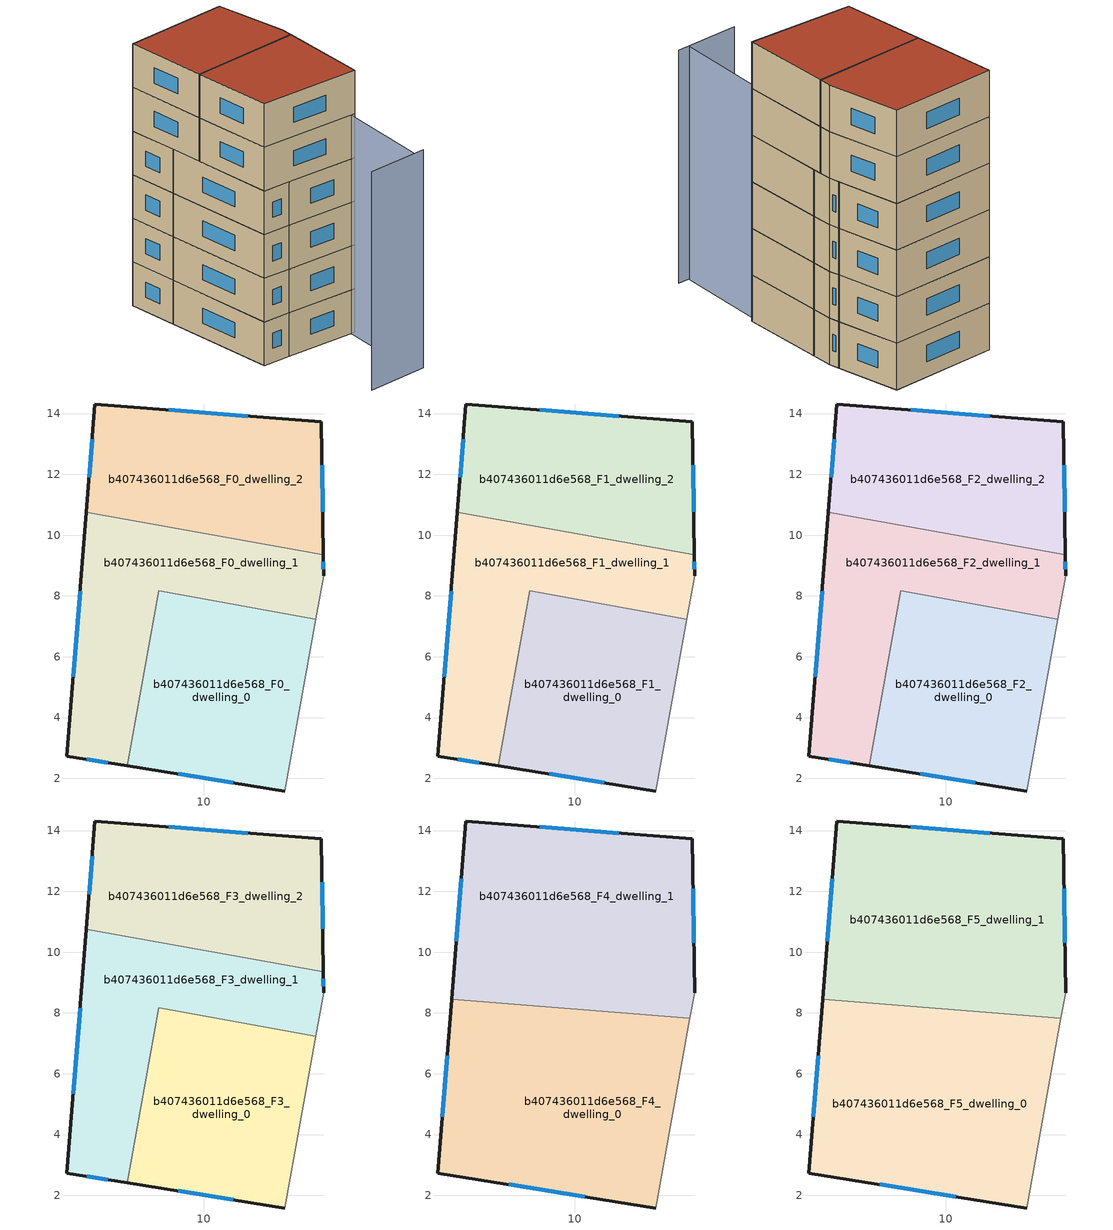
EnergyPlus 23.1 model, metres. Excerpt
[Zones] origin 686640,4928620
b407436011d6e568_F0_dwelling_0
 floor ground (EU_floor_Construction): 12.66,1.58 13.68,7.23 8.52,8.16 7.48,2.42 z0
 wall outside (EU_wall_Construction): 12.66,1.58 7.48,2.42 z0:3
 wall adiabatic (EU_wall_Construction): 13.68,7.23 12.66,1.58 z0:3
 wall to b407436011d6e568_F0_dwelling_1 (EU_wall_Construction): 7.48,2.42 8.52,8.16 13.68,7.23 z0:3
 window (EU_Window_Construction): 10.98,1.86 9.17,2.15 z0.98:2.02
b407436011d6e568_F0_dwelling_1
 floor ground (EU_floor_Construction): 13.68,7.23 13.94,8.67 13.93,9.35 6.14,10.76 5.5,2.74 7.48,2.42 8.52,8.16 z0
 wall outside (EU_wall_Construction): 7.48,2.42 5.5,2.74 6.14,10.76 / 13.93,9.35 13.94,8.67 z0:3
 wall adiabatic (EU_wall_Construction): 13.94,8.67 13.68,7.23 z0:3
 wall to b407436011d6e568_F0_dwelling_2 (EU_wall_Construction): 6.14,10.76 13.93,9.35 z0:3
 window (EU_Window_Construction): 6.84,2.52 6.15,2.63 / 5.71,5.34 5.93,8.15 / 13.93,9.13 13.94,8.89 z0.98:2.02
b407436011d6e568_F0_dwelling_2
 floor ground (EU_floor_Construction): 13.93,9.35 13.87,13.72 6.42,14.32 6.14,10.76 z0
 wall outside (EU_wall_Construction): 6.14,10.76 6.42,14.32 13.87,13.72 13.93,9.35 z0:3
 window (EU_Window_Construction): 13.89,12.3 13.91,10.77 / 6.23,11.91 6.33,13.16 / 8.84,14.12 11.45,13.92 z0.98:2.02
b407436011d6e568_F1_dwelling_0
 floor to b407436011d6e568_F0_dwelling_0 (EU_floor_Construction): 12.66,1.58 13.68,7.23 8.52,8.16 7.48,2.42 z3
 wall outside (EU_wall_Construction): 12.66,1.58 7.48,2.42 z3:6
 wall adiabatic (EU_wall_Construction): 13.68,7.23 12.66,1.58 z3:6
 wall to b407436011d6e568_F1_dwelling_1 (EU_wall_Construction): 7.48,2.42 8.52,8.16 13.68,7.23 z3:6
 window (EU_Window_Construction): 10.98,1.86 9.17,2.15 z3.98:5.02
b407436011d6e568_F1_dwelling_1
 floor to b407436011d6e568_F0_dwelling_1 (EU_floor_Construction): 13.68,7.23 13.94,8.67 13.93,9.35 6.14,10.76 5.5,2.74 7.48,2.42 8.52,8.16 z3
 wall outside (EU_wall_Construction): 7.48,2.42 5.5,2.74 6.14,10.76 / 13.93,9.35 13.94,8.67 z3:6
 wall adiabatic (EU_wall_Construction): 13.94,8.67 13.68,7.23 z3:6
 wall to b407436011d6e568_F1_dwelling_2 (EU_wall_Construction): 6.14,10.76 13.93,9.35 z3:6
 window (EU_Window_Construction): 6.84,2.52 6.15,2.63 / 5.71,5.34 5.93,8.15 / 13.93,9.13 13.94,8.89 z3.98:5.02
b407436011d6e568_F1_dwelling_2
 floor to b407436011d6e568_F0_dwelling_2 (EU_floor_Construction): 13.93,9.35 13.87,13.72 6.42,14.32 6.14,10.76 z3
 wall outside (EU_wall_Construction): 6.14,10.76 6.42,14.32 13.87,13.72 13.93,9.35 z3:6
 window (EU_Window_Construction): 13.89,12.3 13.91,10.77 / 6.23,11.91 6.33,13.16 / 8.84,14.12 11.45,13.92 z3.98:5.02
b407436011d6e568_F2_dwelling_0
 floor to b407436011d6e568_F1_dwelling_0 (EU_floor_Construction): 12.66,1.58 13.68,7.23 8.52,8.16 7.48,2.42 z6
 wall outside (EU_wall_Construction): 12.66,1.58 7.48,2.42 z6:9
 wall adiabatic (EU_wall_Construction): 13.68,7.23 12.66,1.58 z6:9
 wall to b407436011d6e568_F2_dwelling_1 (EU_wall_Construction): 7.48,2.42 8.52,8.16 13.68,7.23 z6:9
 window (EU_Window_Construction): 10.98,1.86 9.17,2.15 z6.98:8.02
b407436011d6e568_F2_dwelling_1
 floor to b407436011d6e568_F1_dwelling_1 (EU_floor_Construction): 13.68,7.23 13.94,8.67 13.93,9.35 6.14,10.76 5.5,2.74 7.48,2.42 8.52,8.16 z6
 wall outside (EU_wall_Construction): 7.48,2.42 5.5,2.74 6.14,10.76 / 13.93,9.35 13.94,8.67 z6:9
 wall adiabatic (EU_wall_Construction): 13.94,8.67 13.68,7.23 z6:9
 wall to b407436011d6e568_F2_dwelling_2 (EU_wall_Construction): 6.14,10.76 13.93,9.35 z6:9
 window (EU_Window_Construction): 6.84,2.52 6.15,2.63 / 5.71,5.34 5.93,8.15 / 13.93,9.13 13.94,8.89 z6.98:8.02
b407436011d6e568_F2_dwelling_2
 floor to b407436011d6e568_F1_dwelling_2 (EU_floor_Construction): 13.93,9.35 13.87,13.72 6.42,14.32 6.14,10.76 z6
 wall outside (EU_wall_Construction): 6.14,10.76 6.42,14.32 13.87,13.72 13.93,9.35 z6:9
 window (EU_Window_Construction): 13.89,12.3 13.91,10.77 / 6.23,11.91 6.33,13.16 / 8.84,14.12 11.45,13.92 z6.98:8.02
b407436011d6e568_F3_dwelling_0
 floor to b407436011d6e568_F2_dwelling_0 (EU_floor_Construction): 12.66,1.58 13.68,7.23 8.52,8.16 7.48,2.42 z9
 wall outside (EU_wall_Construction): 12.66,1.58 7.48,2.42 z9:12
 wall adiabatic (EU_wall_Construction): 13.68,7.23 12.66,1.58 z9:12
 wall to b407436011d6e568_F3_dwelling_1 (EU_wall_Construction): 7.48,2.42 8.52,8.16 13.68,7.23 z9:12
 window (EU_Window_Construction): 10.98,1.86 9.17,2.15 z9.98:11.02
b407436011d6e568_F3_dwelling_1
 floor to b407436011d6e568_F2_dwelling_1 (EU_floor_Construction): 13.68,7.23 13.94,8.67 13.93,9.35 6.14,10.76 5.5,2.74 7.48,2.42 8.52,8.16 z9
 wall outside (EU_wall_Construction): 7.48,2.42 5.5,2.74 6.14,10.76 / 13.93,9.35 13.94,8.67 z9:12
 wall adiabatic (EU_wall_Construction): 13.94,8.67 13.68,7.23 z9:12
 wall to b407436011d6e568_F3_dwelling_2 (EU_wall_Construction): 6.14,10.76 13.93,9.35 z9:12
 window (EU_Window_Construction): 6.84,2.52 6.15,2.63 / 5.71,5.34 5.93,8.15 / 13.93,9.13 13.94,8.89 z9.98:11.02
b407436011d6e568_F3_dwelling_2
 floor to b407436011d6e568_F2_dwelling_2 (EU_floor_Construction): 13.93,9.35 13.87,13.72 6.42,14.32 6.14,10.76 z9
 wall outside (EU_wall_Construction): 6.14,10.76 6.42,14.32 13.87,13.72 13.93,9.35 z9:12
 window (EU_Window_Construction): 13.89,12.3 13.91,10.77 / 6.23,11.91 6.33,13.16 / 8.84,14.12 11.45,13.92 z9.98:11.02
b407436011d6e568_F4_dwelling_0
 floor to b407436011d6e568_F3_dwelling_0 (EU_floor_Construction): 12.66,1.58 13.68,7.23 8.52,8.16 7.49,2.42 z12
 floor to b407436011d6e568_F3_dwelling_1 (EU_floor_Construction): 13.68,7.23 13.79,7.83 5.95,8.45 5.5,2.74 7.49,2.42 8.52,8.16 z12
 wall outside (EU_wall_Construction): 12.66,1.58 5.5,2.74 5.95,8.45 z12:15
 wall adiabatic (EU_wall_Construction): 13.79,7.83 12.66,1.58 z12:15
 wall to b407436011d6e568_F4_dwelling_1 (EU_wall_Construction): 5.95,8.45 13.79,7.83 z12:15
 window (EU_Window_Construction): 10.33,1.96 7.83,2.36 / 5.65,4.59 5.81,6.59 z12.98:14.02
b407436011d6e568_F4_dwelling_1
 floor to b407436011d6e568_F3_dwelling_1 (EU_floor_Construction): 13.79,7.83 13.94,8.67 13.93,9.35 6.14,10.76 5.95,8.45 z12
 floor to b407436011d6e568_F3_dwelling_2 (EU_floor_Construction): 13.93,9.35 13.87,13.72 6.42,14.32 6.14,10.76 z12
 wall outside (EU_wall_Construction): 5.95,8.45 6.42,14.32 13.87,13.72 13.94,8.67 z12:15
 wall adiabatic (EU_wall_Construction): 13.94,8.67 13.79,7.83 z12:15
 window (EU_Window_Construction): 6.11,10.36 6.27,12.41 / 8.84,14.12 11.45,13.92 / 13.89,12.08 13.92,10.31 z12.98:14.02
b407436011d6e568_F5_dwelling_0
 floor to b407436011d6e568_F4_dwelling_0 (EU_floor_Construction): 12.66,1.58 13.79,7.83 5.95,8.45 5.5,2.74 z15
 wall outside (EU_wall_Construction): 12.66,1.58 5.5,2.74 5.95,8.45 z15:18
 wall adiabatic (EU_wall_Construction): 13.79,7.83 12.66,1.58 z15:18
 wall to b407436011d6e568_F5_dwelling_1 (EU_wall_Construction): 5.95,8.45 13.79,7.83 z15:18
 window (EU_Window_Construction): 10.33,1.96 7.83,2.36 / 5.65,4.59 5.81,6.59 z15.98:17.02
 roof outside (EU_roof_Construction): 13.79,7.83 12.66,1.58 5.5,2.74 5.95,8.45 z18
b407436011d6e568_F5_dwelling_1
 floor to b407436011d6e568_F4_dwelling_1 (EU_floor_Construction): 13.79,7.83 13.94,8.67 13.87,13.72 6.42,14.32 5.95,8.45 z15
 wall outside (EU_wall_Construction): 5.95,8.45 6.42,14.32 13.87,13.72 13.94,8.67 z15:18
 wall adiabatic (EU_wall_Construction): 13.94,8.67 13.79,7.83 z15:18
 window (EU_Window_Construction): 6.11,10.36 6.27,12.41 / 8.84,14.12 11.45,13.92 / 13.89,12.08 13.92,10.31 z15.98:17.02
 roof outside (EU_roof_Construction): 13.87,13.72 13.94,8.67 13.79,7.83 5.95,8.45 6.42,14.32 z18
shading: 7.31,-4.45 11.72,-4.83 / 10.95,-4.66 13.94,8.67 z0:15
[Building]
EU S2 Campaign: North Axis=0; Terrain=City; Solar Distribution=FullExterior
[Site:Location]
Bologna: Latitude=44.5; Longitude=11.25; Time Zone=1; Elevation=37
[SizingPeriod:WeatherFileDays]
AnnualSizingPeriod: Begin Month=1; Begin Day of Month=1; End Month=12; End Day of Month=31; Day of Week for Start Day=Monday; Use Weather File Daylight Saving Period=No; Use Weather File Rain and Snow Indicators=No
[MATERIAL]
EU_InternalMass_Material: Roughness=MediumRough; Thickness=0.1; Conductivity=1; Density=1800; Specific Heat=900; Thermal Absorptance=0.9; Solar Absorptance=0.7; Visible Absorptance=0.7
[MATERIAL:NOMASS] Roughness=MediumRough; Thermal Absorptance=0.9; Solar Absorptance=0.7; Visible Absorptance=0.7
Name | Thermal Resistance
EU_wall_NoMass | 0.905828
EU_roof_NoMass | 0.37593
EU_floor_NoMass | 0.67114
[WINDOWMATERIAL:SIMPLEGLAZINGSYSTEM]
EU_Window_SimpleGlazing: UFactor=4.52486; Solar Heat Gain Coefficient=0.85; Visible Transmittance=0.85
[CONSTRUCTION]
EU_wall_Construction: EU_wall_NoMass
EU_roof_Construction: EU_roof_NoMass
EU_floor_Construction: EU_floor_NoMass
EU_InternalMass_Construction: EU_InternalMass_Material
EU_Window_Construction: EU_Window_SimpleGlazing
[ZONE] Type=1; Multiplier=1; Ceiling Height=autocalculate; Floor Area=autocalculate; Part of Total Floor Area=Yes
Name | Volume
b407436011d6e568_F0_dwelling_0 | 91.0408
b407436011d6e568_F1_dwelling_0; b407436011d6e568_F2_dwelling_0; b407436011d6e568_F3_dwelling_0 | 91.04
b407436011d6e568_F4_dwelling_0 | 136.573
b407436011d6e568_F5_dwelling_0 | 136.577
b407436011d6e568_F0_dwelling_1 | 91.0569
b407436011d6e568_F1_dwelling_1; b407436011d6e568_F2_dwelling_1; b407436011d6e568_F3_dwelling_1 | 91.0554
b407436011d6e568_F4_dwelling_1 | 136.578
b407436011d6e568_F5_dwelling_1 | 136.581
b407436011d6e568_F0_dwelling_2 | 91.0657
b407436011d6e568_F1_dwelling_2; b407436011d6e568_F2_dwelling_2; b407436011d6e568_F3_dwelling_2 | 91.0649
[INTERNALMASS] Construction=EU_InternalMass_Construction
Name | Zone or ZoneList | Surface Area
b407436011d6e568_F0_dwelling_0_EU_InternalMass | b407436011d6e568_F0_dwelling_0 | 30.347
b407436011d6e568_F0_dwelling_1_EU_InternalMass | b407436011d6e568_F0_dwelling_1 | 30.3522
b407436011d6e568_F0_dwelling_2_EU_InternalMass | b407436011d6e568_F0_dwelling_2 | 30.354
b407436011d6e568_F1_dwelling_0_EU_InternalMass | b407436011d6e568_F1_dwelling_0 | 30.347
b407436011d6e568_F1_dwelling_1_EU_InternalMass | b407436011d6e568_F1_dwelling_1 | 30.3522
b407436011d6e568_F1_dwelling_2_EU_InternalMass | b407436011d6e568_F1_dwelling_2 | 30.354
b407436011d6e568_F2_dwelling_0_EU_InternalMass | b407436011d6e568_F2_dwelling_0 | 30.347
b407436011d6e568_F2_dwelling_1_EU_InternalMass | b407436011d6e568_F2_dwelling_1 | 30.3522
b407436011d6e568_F2_dwelling_2_EU_InternalMass | b407436011d6e568_F2_dwelling_2 | 30.354
b407436011d6e568_F3_dwelling_0_EU_InternalMass | b407436011d6e568_F3_dwelling_0 | 30.347
b407436011d6e568_F3_dwelling_1_EU_InternalMass | b407436011d6e568_F3_dwelling_1 | 30.3522
b407436011d6e568_F3_dwelling_2_EU_InternalMass | b407436011d6e568_F3_dwelling_2 | 30.354
b407436011d6e568_F4_dwelling_0_EU_InternalMass | b407436011d6e568_F4_dwelling_0 | 45.5255
b407436011d6e568_F4_dwelling_1_EU_InternalMass | b407436011d6e568_F4_dwelling_1 | 45.5266
b407436011d6e568_F5_dwelling_0_EU_InternalMass | b407436011d6e568_F5_dwelling_0 | 45.5255
b407436011d6e568_F5_dwelling_1_EU_InternalMass | b407436011d6e568_F5_dwelling_1 | 45.5266
[OTHEREQUIPMENT] Fuel Type=Electricity; Design Level Calculation Method=Watts/Area; Power per Zone Floor Area=1; Fraction Latent=0; Fraction Radiant=0; Fraction Lost=0; Carbon Dioxide Generation Rate=0; EndUse Subcategory=EU_Step8_InternalGains
Name | Zone or ZoneList or Space or SpaceList | Schedule
EU_Step8_InternalGain_b407436011d6e568_F0_dwelling_0_f000 | b407436011d6e568_F0_dwelling_0 | EU_Step8_GainSchedule_b407436011d6e568_F0_dwelling_0_f000
EU_Step8_InternalGain_b407436011d6e568_F0_dwelling_1_f000 | b407436011d6e568_F0_dwelling_1 | EU_Step8_GainSchedule_b407436011d6e568_F0_dwelling_1_f000
EU_Step8_InternalGain_b407436011d6e568_F0_dwelling_2_f000 | b407436011d6e568_F0_dwelling_2 | EU_Step8_GainSchedule_b407436011d6e568_F0_dwelling_2_f000
EU_Step8_InternalGain_b407436011d6e568_F1_dwelling_0_f000 | b407436011d6e568_F1_dwelling_0 | EU_Step8_GainSchedule_b407436011d6e568_F1_dwelling_0_f000
EU_Step8_InternalGain_b407436011d6e568_F1_dwelling_1_f000 | b407436011d6e568_F1_dwelling_1 | EU_Step8_GainSchedule_b407436011d6e568_F1_dwelling_1_f000
EU_Step8_InternalGain_b407436011d6e568_F1_dwelling_2_f000 | b407436011d6e568_F1_dwelling_2 | EU_Step8_GainSchedule_b407436011d6e568_F1_dwelling_2_f000
EU_Step8_InternalGain_b407436011d6e568_F2_dwelling_0_f000 | b407436011d6e568_F2_dwelling_0 | EU_Step8_GainSchedule_b407436011d6e568_F2_dwelling_0_f000
EU_Step8_InternalGain_b407436011d6e568_F2_dwelling_1_f000 | b407436011d6e568_F2_dwelling_1 | EU_Step8_GainSchedule_b407436011d6e568_F2_dwelling_1_f000
EU_Step8_InternalGain_b407436011d6e568_F2_dwelling_2_f000 | b407436011d6e568_F2_dwelling_2 | EU_Step8_GainSchedule_b407436011d6e568_F2_dwelling_2_f000
EU_Step8_InternalGain_b407436011d6e568_F3_dwelling_0_f000 | b407436011d6e568_F3_dwelling_0 | EU_Step8_GainSchedule_b407436011d6e568_F3_dwelling_0_f000
EU_Step8_InternalGain_b407436011d6e568_F3_dwelling_1_f000 | b407436011d6e568_F3_dwelling_1 | EU_Step8_GainSchedule_b407436011d6e568_F3_dwelling_1_f000
EU_Step8_InternalGain_b407436011d6e568_F3_dwelling_2_f000 | b407436011d6e568_F3_dwelling_2 | EU_Step8_GainSchedule_b407436011d6e568_F3_dwelling_2_f000
EU_Step8_InternalGain_b407436011d6e568_F4_dwelling_0_f000 | b407436011d6e568_F4_dwelling_0 | EU_Step8_GainSchedule_b407436011d6e568_F4_dwelling_0_f000
EU_Step8_InternalGain_b407436011d6e568_F4_dwelling_1_f000 | b407436011d6e568_F4_dwelling_1 | EU_Step8_GainSchedule_b407436011d6e568_F4_dwelling_1_f000
EU_Step8_InternalGain_b407436011d6e568_F5_dwelling_0_f000 | b407436011d6e568_F5_dwelling_0 | EU_Step8_GainSchedule_b407436011d6e568_F5_dwelling_0_f000
EU_Step8_InternalGain_b407436011d6e568_F5_dwelling_1_f000 | b407436011d6e568_F5_dwelling_1 | EU_Step8_GainSchedule_b407436011d6e568_F5_dwelling_1_f000
[ZONEVENTILATION:DESIGNFLOWRATE] Schedule=EU_AlwaysOn; Design Flow Rate Calculation Method=AirChanges/Hour; Air Changes per Hour=0.73129; Ventilation Type=Natural; Fan Pressure Rise=0; Fan Total Efficiency=1; Constant Term Coefficient=1; Temperature Term Coefficient=0; Velocity Term Coefficient=0; Velocity Squared Term Coefficient=0; Minimum Indoor Temperature=-100; Maximum Indoor Temperature=100; Delta Temperature=-100; Minimum Outdoor Temperature=-100; Maximum Outdoor Temperature=100; Maximum Wind Speed=40
Name | Zone or ZoneList or Space or SpaceList
EU_ConstantAir_b407436011d6e568_F0_dwelling_0 | b407436011d6e568_F0_dwelling_0
EU_ConstantAir_b407436011d6e568_F0_dwelling_1 | b407436011d6e568_F0_dwelling_1
EU_ConstantAir_b407436011d6e568_F0_dwelling_2 | b407436011d6e568_F0_dwelling_2
EU_ConstantAir_b407436011d6e568_F1_dwelling_0 | b407436011d6e568_F1_dwelling_0
EU_ConstantAir_b407436011d6e568_F1_dwelling_1 | b407436011d6e568_F1_dwelling_1
EU_ConstantAir_b407436011d6e568_F1_dwelling_2 | b407436011d6e568_F1_dwelling_2
EU_ConstantAir_b407436011d6e568_F2_dwelling_0 | b407436011d6e568_F2_dwelling_0
EU_ConstantAir_b407436011d6e568_F2_dwelling_1 | b407436011d6e568_F2_dwelling_1
EU_ConstantAir_b407436011d6e568_F2_dwelling_2 | b407436011d6e568_F2_dwelling_2
EU_ConstantAir_b407436011d6e568_F3_dwelling_0 | b407436011d6e568_F3_dwelling_0
EU_ConstantAir_b407436011d6e568_F3_dwelling_1 | b407436011d6e568_F3_dwelling_1
EU_ConstantAir_b407436011d6e568_F3_dwelling_2 | b407436011d6e568_F3_dwelling_2
EU_ConstantAir_b407436011d6e568_F4_dwelling_0 | b407436011d6e568_F4_dwelling_0
EU_ConstantAir_b407436011d6e568_F4_dwelling_1 | b407436011d6e568_F4_dwelling_1
EU_ConstantAir_b407436011d6e568_F5_dwelling_0 | b407436011d6e568_F5_dwelling_0
EU_ConstantAir_b407436011d6e568_F5_dwelling_1 | b407436011d6e568_F5_dwelling_1
[HVACTEMPLATE:THERMOSTAT] Constant Heating Setpoint=20; Constant Cooling Setpoint=50
EU_HeatOnly_b407436011d6e568_F0_dwelling_0; EU_HeatOnly_b407436011d6e568_F0_dwelling_1; EU_HeatOnly_b407436011d6e568_F0_dwelling_2; EU_HeatOnly_b407436011d6e568_F1_dwelling_0; EU_HeatOnly_b407436011d6e568_F1_dwelling_1; EU_HeatOnly_b407436011d6e568_F1_dwelling_2; EU_HeatOnly_b407436011d6e568_F2_dwelling_0; EU_HeatOnly_b407436011d6e568_F2_dwelling_1; EU_HeatOnly_b407436011d6e568_F2_dwelling_2; EU_HeatOnly_b407436011d6e568_F3_dwelling_0; EU_HeatOnly_b407436011d6e568_F3_dwelling_1; EU_HeatOnly_b407436011d6e568_F3_dwelling_2; EU_HeatOnly_b407436011d6e568_F4_dwelling_0; EU_HeatOnly_b407436011d6e568_F4_dwelling_1; EU_HeatOnly_b407436011d6e568_F5_dwelling_0; EU_HeatOnly_b407436011d6e568_F5_dwelling_1
[HVACTEMPLATE:ZONE:IDEALLOADSAIRSYSTEM] System Availability Schedule=EU_AlwaysOn; Maximum Heating Supply Air Temperature=50; Minimum Cooling Supply Air Temperature=13; Maximum Heating Supply Air Humidity Ratio=0.0156; Minimum Cooling Supply Air Humidity Ratio=0.0077; Heating Limit=NoLimit; Cooling Limit=NoLimit; Heating Availability Schedule=EU_AlwaysOn; Cooling Availability Schedule=EU_CoolingOff; Dehumidification Control Type=ConstantSensibleHeatRatio; Cooling Sensible Heat Ratio=0.7; Dehumidification Setpoint=60; Humidification Control Type=None; Humidification Setpoint=30; Outdoor Air Method=None; Outdoor Air Flow Rate per Person=0.00944; Outdoor Air Flow Rate per Zone Floor Area=0; Outdoor Air Flow Rate per Zone=0; Demand Controlled Ventilation Type=None; Outdoor Air Economizer Type=NoEconomizer; Heat Recovery Type=None; Sensible Heat Recovery Effectiveness=0.7; Latent Heat Recovery Effectiveness=0.65
Name | Template Thermostat
b407436011d6e568_F0_dwelling_0 | EU_HeatOnly_b407436011d6e568_F0_dwelling_0
b407436011d6e568_F0_dwelling_1 | EU_HeatOnly_b407436011d6e568_F0_dwelling_1
b407436011d6e568_F0_dwelling_2 | EU_HeatOnly_b407436011d6e568_F0_dwelling_2
b407436011d6e568_F1_dwelling_0 | EU_HeatOnly_b407436011d6e568_F1_dwelling_0
b407436011d6e568_F1_dwelling_1 | EU_HeatOnly_b407436011d6e568_F1_dwelling_1
b407436011d6e568_F1_dwelling_2 | EU_HeatOnly_b407436011d6e568_F1_dwelling_2
b407436011d6e568_F2_dwelling_0 | EU_HeatOnly_b407436011d6e568_F2_dwelling_0
b407436011d6e568_F2_dwelling_1 | EU_HeatOnly_b407436011d6e568_F2_dwelling_1
b407436011d6e568_F2_dwelling_2 | EU_HeatOnly_b407436011d6e568_F2_dwelling_2
b407436011d6e568_F3_dwelling_0 | EU_HeatOnly_b407436011d6e568_F3_dwelling_0
b407436011d6e568_F3_dwelling_1 | EU_HeatOnly_b407436011d6e568_F3_dwelling_1
b407436011d6e568_F3_dwelling_2 | EU_HeatOnly_b407436011d6e568_F3_dwelling_2
b407436011d6e568_F4_dwelling_0 | EU_HeatOnly_b407436011d6e568_F4_dwelling_0
b407436011d6e568_F4_dwelling_1 | EU_HeatOnly_b407436011d6e568_F4_dwelling_1
b407436011d6e568_F5_dwelling_0 | EU_HeatOnly_b407436011d6e568_F5_dwelling_0
b407436011d6e568_F5_dwelling_1 | EU_HeatOnly_b407436011d6e568_F5_dwelling_1
[SIZING:ZONE] Zone Cooling Design Supply Air Temperature Input Method=SupplyAirTemperature; Zone Cooling Design Supply Air Temperature=13; Zone Heating Design Supply Air Temperature Input Method=SupplyAirTemperature; Zone Heating Design Supply Air Temperature=50; Zone Cooling Design Supply Air Humidity Ratio=0.008; Zone Heating Design Supply Air Humidity Ratio=0.008; Cooling Design Air Flow Method=DesignDay; Cooling Design Air Flow Rate=0; Cooling Minimum Air Flow per Zone Floor Area=0.000762; Cooling Minimum Air Flow=0; Cooling Minimum Air Flow Fraction=0.2; Heating Design Air Flow Method=DesignDay; Heating Design Air Flow Rate=0; Heating Maximum Air Flow per Zone Floor Area=0.002032; Heating Maximum Air Flow=0.141576; Heating Maximum Air Flow Fraction=0.3; Account for Dedicated Outdoor Air System=No; Dedicated Outdoor Air System Control Strategy=NeutralSupplyAir; Dedicated Outdoor Air Low Setpoint Temperature for Design=autosize; Dedicated Outdoor Air High Setpoint Temperature for Design=autosize; Zone Load Sizing Method=Sensible Load Only No Latent Load; Zone Latent Cooling Design Supply Air Humidity Ratio Input Method=HumidityRatioDifference; Zone Cooling Design Supply Air Humidity Ratio Difference=0.005; Zone Latent Heating Design Supply Air Humidity Ratio Input Method=HumidityRatioDifference; Zone Humidification Design Supply Air Humidity Ratio Difference=0.005
b407436011d6e568_F0_dwelling_0; b407436011d6e568_F0_dwelling_1; b407436011d6e568_F0_dwelling_2; b407436011d6e568_F1_dwelling_0; b407436011d6e568_F1_dwelling_1; b407436011d6e568_F1_dwelling_2; b407436011d6e568_F2_dwelling_0; b407436011d6e568_F2_dwelling_1; b407436011d6e568_F2_dwelling_2; b407436011d6e568_F3_dwelling_0; b407436011d6e568_F3_dwelling_1; b407436011d6e568_F3_dwelling_2; b407436011d6e568_F4_dwelling_0; b407436011d6e568_F4_dwelling_1; b407436011d6e568_F5_dwelling_0; b407436011d6e568_F5_dwelling_1
[SCHEDULE:CONSTANT]
Name | Hourly Value
EU_AlwaysOn | 1
EU_CoolingOff | 0
[SCHEDULE:FILE] Column Number=1; Rows to Skip at Top=0; Number of Hours of Data=8760; Column Separator=Comma; Interpolate to Timestep=No; Minutes per Item=60; Adjust Schedule for Daylight Savings=Yes
Name | File
EU_Step8_GainSchedule_b407436011d6e568_F0_dwelling_0_f000 | ../../schedules/b407436011d6e568/b407436011d6e568_F0_dwelling_0_f000_gain.csv
EU_Step8_GainSchedule_b407436011d6e568_F0_dwelling_1_f000 | ../../schedules/b407436011d6e568/b407436011d6e568_F0_dwelling_1_f000_gain.csv
EU_Step8_GainSchedule_b407436011d6e568_F0_dwelling_2_f000 | ../../schedules/b407436011d6e568/b407436011d6e568_F0_dwelling_2_f000_gain.csv
EU_Step8_GainSchedule_b407436011d6e568_F1_dwelling_0_f000 | ../../schedules/b407436011d6e568/b407436011d6e568_F1_dwelling_0_f000_gain.csv
EU_Step8_GainSchedule_b407436011d6e568_F1_dwelling_1_f000 | ../../schedules/b407436011d6e568/b407436011d6e568_F1_dwelling_1_f000_gain.csv
EU_Step8_GainSchedule_b407436011d6e568_F1_dwelling_2_f000 | ../../schedules/b407436011d6e568/b407436011d6e568_F1_dwelling_2_f000_gain.csv
EU_Step8_GainSchedule_b407436011d6e568_F2_dwelling_0_f000 | ../../schedules/b407436011d6e568/b407436011d6e568_F2_dwelling_0_f000_gain.csv
EU_Step8_GainSchedule_b407436011d6e568_F2_dwelling_1_f000 | ../../schedules/b407436011d6e568/b407436011d6e568_F2_dwelling_1_f000_gain.csv
EU_Step8_GainSchedule_b407436011d6e568_F2_dwelling_2_f000 | ../../schedules/b407436011d6e568/b407436011d6e568_F2_dwelling_2_f000_gain.csv
EU_Step8_GainSchedule_b407436011d6e568_F3_dwelling_0_f000 | ../../schedules/b407436011d6e568/b407436011d6e568_F3_dwelling_0_f000_gain.csv
EU_Step8_GainSchedule_b407436011d6e568_F3_dwelling_1_f000 | ../../schedules/b407436011d6e568/b407436011d6e568_F3_dwelling_1_f000_gain.csv
EU_Step8_GainSchedule_b407436011d6e568_F3_dwelling_2_f000 | ../../schedules/b407436011d6e568/b407436011d6e568_F3_dwelling_2_f000_gain.csv
EU_Step8_GainSchedule_b407436011d6e568_F4_dwelling_0_f000 | ../../schedules/b407436011d6e568/b407436011d6e568_F4_dwelling_0_f000_gain.csv
EU_Step8_GainSchedule_b407436011d6e568_F4_dwelling_1_f000 | ../../schedules/b407436011d6e568/b407436011d6e568_F4_dwelling_1_f000_gain.csv
EU_Step8_GainSchedule_b407436011d6e568_F5_dwelling_0_f000 | ../../schedules/b407436011d6e568/b407436011d6e568_F5_dwelling_0_f000_gain.csv
EU_Step8_GainSchedule_b407436011d6e568_F5_dwelling_1_f000 | ../../schedules/b407436011d6e568/b407436011d6e568_F5_dwelling_1_f000_gain.csv
